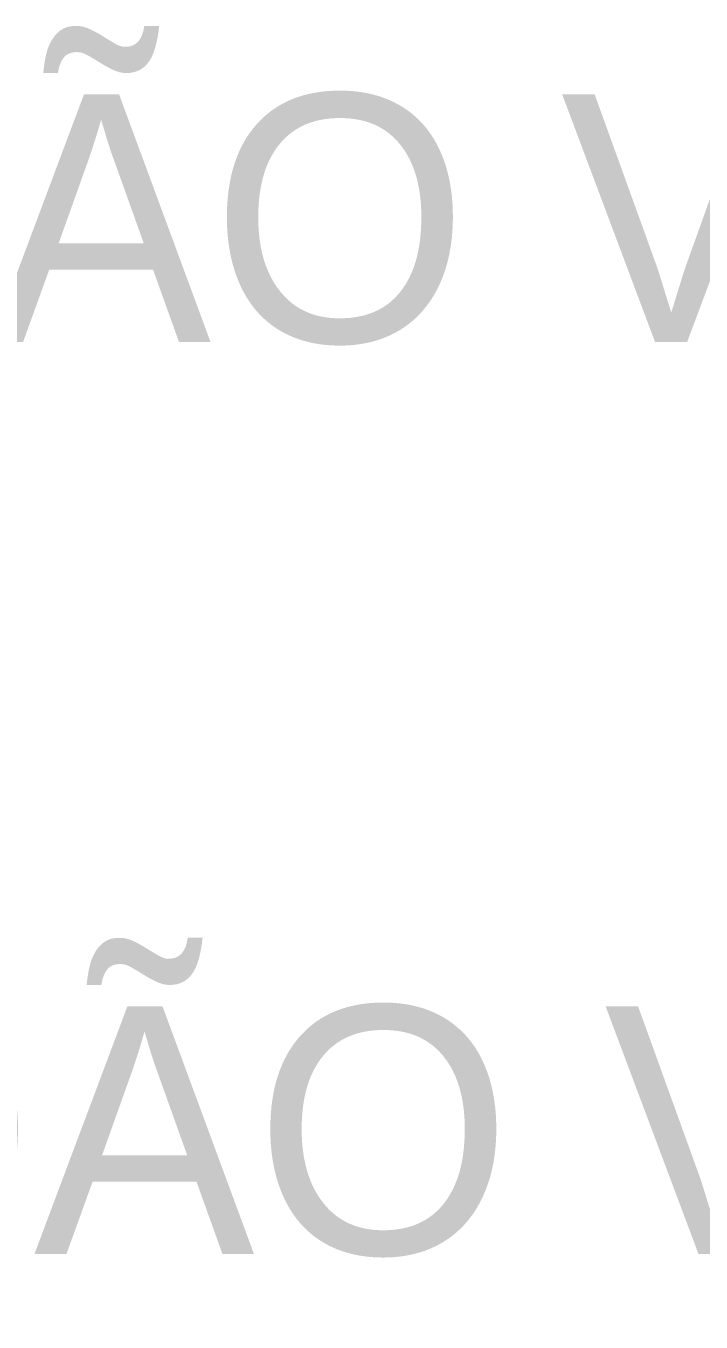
# Model space of a CAD drawing. Header units: metres. Extents: x 0 to 327, y 17 to 88.
# Drawn here: x 157.02 to 173.95, y 16.77 to 49.26 of the extents above; entities that cross this region are included whole.
import ezdxf
from ezdxf.enums import TextEntityAlignment as Align

# ---------------------------------------------------------------- set-up
doc = ezdxf.new("R2018")
doc.units = ezdxf.units.M
doc.header["$LTSCALE"] = 0.5
doc.layers.add('CAR_TEXTO_CINZA', color=8, linetype='Continuous')
doc.layers.add('CAR_TEXTO_PRETO', color=1, linetype='Continuous')
doc.styles.add('Arial', font='arial.ttf')
doc.styles.get("Standard").update_dxf_attribs({"font": 'arial.ttf'})

# ---------------------------------------------------------------- blocks, each defined once
blk = doc.blocks.new('carimbo')
at = {"layer": 'CAR_TEXTO_CINZA', "style": 'Arial', "flags": 8}
blk.add_attdef('FASE', (-0.17336, 0.04), '', height=0.002, dxfattribs=at)
blk.add_attdef('A/S', text='', height=0.002, dxfattribs=at).set_placement((-0.00329, 0.02776), align=Align.RIGHT)
at = {"layer": 'CAR_TEXTO_PRETO', "lineweight": 30, "flags": 104}
blk.add_attdef('TITULO_01', text='', height=0.003, dxfattribs=at).set_placement((-0.11218, 0.00625), align=Align.MIDDLE_CENTER)
at = {"layer": 'CAR_TEXTO_PRETO', "linetype": 'Continuous', "style": 'Arial', "flags": 8}
for tag, p, height in [('IES-CURSO', (-0.17336, 0.045), 0.006), ('NOME', (-0.17336, 0.033), 0.005)]:
    blk.add_attdef(tag, p, '', height=height, dxfattribs=at)
at = {"layer": 'CAR_TEXTO_PRETO', "style": 'Arial', "flags": 8}
for tag, p in [('DISCIPLINA', (-0.15782, 0.0275)), ('DOCENTE', (-0.15788, 0.024)), ('REVN', (-0.03563, 0.00379)), ('DATAEMISSÃO', (-0.03335, 0.00815))]:
    blk.add_attdef(tag, p, '', height=0.002, dxfattribs=at)
for tag, p in [('NUM', (-0.02629, 0.02054)), ('TOT', (-0.01095, 0.02054))]:
    blk.add_attdef(tag, text='', height=0.0045, dxfattribs=at).set_placement(p, align=Align.MIDDLE_CENTER)
at = {"layer": 'CAR_TEXTO_PRETO', "lineweight": 30, "flags": 104}
blk.add_attdef('DISCENTE', text='', height=0.002, dxfattribs=at).set_placement((-0.15757, 0.01762), align=Align.MIDDLE_LEFT)
at = {"layer": 'CAR_TEXTO_PRETO', "style": 'Arial'}
blk.add_attdef('ESCALA', (-0.03346, 0.01285), '', height=0.002, dxfattribs=at)
at = {"layer": 'CAR_TEXTO_PRETO', "style": 'Arial', "flags": 8}
blk.add_attdef('REVDATA', text='', height=0.002, dxfattribs=at).set_placement((-0.00337, 0.00365), align=Align.RIGHT)

msp = doc.modelspace()

# ---------------------------------------------------------------- block references
ref = msp.add_blockref('carimbo', (154.698, 46.515), dxfattribs=dict(xscale=58.26757068096401, yscale=58.26757068096401, zscale=58.26757068096401))
lines = msp.add_mtext('JOÃO VICTOR ARAUJO E JOAQUIM SETUBAL', dxfattribs={"layer": 'CAR_TEXTO_CINZA', "insert": (145.517, 47.542), "char_height": 6.20928, "attachment_point": 1})
ref.add_attrib('DISCENTE', '', (145.517, 47.542), dxfattribs={"flags": 104}).embed_mtext(lines)
ref = msp.add_blockref('carimbo', (155.788, 23.662), dxfattribs=dict(xscale=58.26757068096401, yscale=58.26757068096401, zscale=58.26757068096401))
lines = msp.add_mtext('JOÃO VICTOR ARAUJO E JOAQUIM SETUBAL', dxfattribs={"layer": 'CAR_TEXTO_CINZA', "insert": (146.606, 24.689), "char_height": 6.20928, "attachment_point": 1})
ref.add_attrib('DISCENTE', '', (146.606, 24.689), dxfattribs={"flags": 104}).embed_mtext(lines)

doc.saveas('drawing.dxf')
